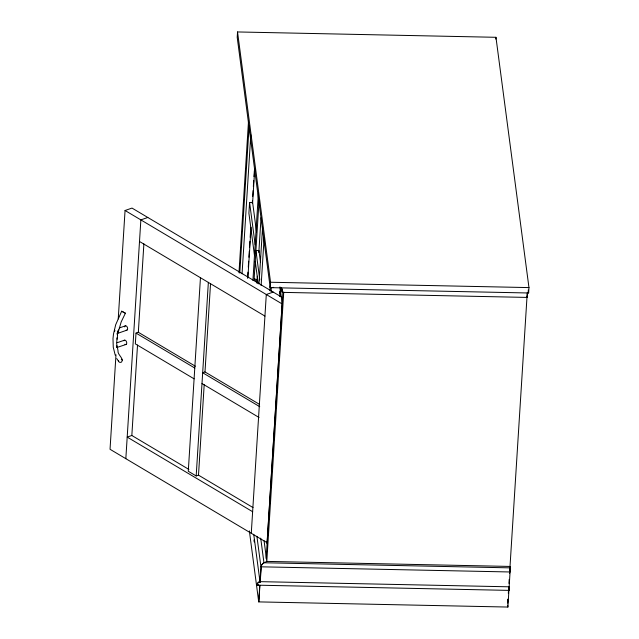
<?xml version="1.0" encoding="UTF-8"?>
<svg xmlns="http://www.w3.org/2000/svg" width="639" height="639" viewBox="0 0 639 639"><rect width="100%" height="100%" fill="white"/><g stroke="black" fill="none" stroke-linecap="round" stroke-linejoin="round"><path stroke-width="0.96" d="M115.236 355.22L113.255 347.233L112.991 338.654L113.478 334.117L115.699 324.708L121.69 311.201L125.404 313.214L121.194 321.88L117.919 333.207L117.328 333.215M125.404 313.246L121.69 311.233M114.613 331.01L114.661 330.259L114.629 330.667M259.905 585.332L258.867 601.898L507.893 607.05L510.162 570.435L509.898 566.434L266.95 561.401L263.955 562.807L260.704 538.126M118.574 360.708C118.295 362.321 120.539 362.856 121.594 361.993C124.389 358.583 117.201 354.717 117.999 350.667L116.649 343.518M115.978 354.757L110.036 449.281L267.078 542.695L282.103 303.908L125.06 210.495L118.231 318.941M116.729 342.823L117.049 337.847M117.233 334.86L117.36 332.871M125.835 458.682L140.86 219.888L147.817 217.484M195.39 366.227L138.328 332.28L136.011 333.087L135.332 343.878L194.096 378.839M188.896 469.433L131.834 435.486L137.521 345.06M138.328 332.28L143.887 243.842M200.462 277.622L188.281 471.247L196.181 475.951L198.497 475.144L253.012 507.566M196.181 475.951L208.362 282.318M198.497 475.144L204.192 384.718M259.506 404.367L204.991 371.938L210.558 283.5M237.54 31.95L237.205 37.35L270.209 287.638L528.629 292.989L528.964 287.59L495.952 37.302L237.54 31.95L270.553 282.246L270.209 287.638M238.978 272.733L248.539 120.715M239.785 273.029L249.154 125.755M242.053 273.804L250.8 134.789M256.519 232.021L252.629 202.499L249.585 202.443L248.906 213.234L254.49 255.544M247.589 278.125L247.972 272.158M248.283 267.182L248.659 261.207M248.906 257.229L249.282 251.255M249.529 247.277L249.913 241.302M250.161 237.325L250.536 231.358M252.285 203.49L252.477 200.51M252.724 196.524L253.1 190.558M253.356 186.572L253.731 180.605M253.979 176.62L254.354 170.653M247.884 277.885L251.071 227.204M252.629 202.499L254.753 168.72M252.924 280.385L258.42 193.074M254.114 279.115L259.107 199.759M256.902 283.157L257.341 276.2M258.835 252.461L261.024 217.707M259.027 283.684L262.581 227.077M261.119 285.577L264.123 237.82M251.271 533.293L266.295 294.507L273.252 292.095M269.93 290.737L270.241 285.769M271.048 291.464L271.303 287.486M259.769 585.38L258.723 601.938L249.354 530.889M259.953 582.456L260.936 566.865L262.03 564.517M260.089 582.409L261.543 565.291M279.858 296.624L280.361 288.668M266.151 558.462L282.925 291.887M283.74 292.183L266.798 561.449L264.075 540.706M495.84 39.099L495.952 37.302M507.709 601.227L507.837 599.238M509.587 571.402L509.898 566.434M507.701 603.248L507.949 599.278M508.324 593.311L508.508 590.332M508.948 583.375L509.203 579.405M509.571 573.439L527.263 292.758M509.219 586.81L509.203 590.388L509.219 586.81L260.161 581.65C258.875 581.778 255.999 584.134 257.868 585.188L509.203 590.388M528.445 291.576L528.309 292.598A10.679 0.855 -88.8 0 0 528.11 291.815M280.305 287.294L281.607 288.668L282.294 292.358L527.111 297.423L527.231 295.681A10.679 0.855 -88.8 0 1 527.662 292.414M118.527 329.9L118.319 331.058M117.137 339.189L117.592 334.916M279.555 293.844L279.594 291.632M114.661 330.259L114.669 331.473M116.985 346.25L117.041 346.849M261.886 564.556L262.645 563.806M117.991 331.889L117.864 332.552M262.509 563.846L263.348 563.207M263.212 563.247L264.091 562.759L510.09 567.855M272.965 287.702L273.668 287.326M258.388 585.052C255.464 585.604 258.276 581.346 259.985 581.674L253.739 534.316M258.563 585.028L257.868 585.188M125.06 210.495L132.017 208.082L281.567 297.039M119.261 327.975L125.324 325.874M117.84 333.302L126.945 330.147M117.089 342.744L124.421 340.204M117.225 347.384L126.043 344.477M204.991 371.938L202.675 372.745L259.738 406.684M131.834 435.486L127.193 437.092L252.629 511.711M270.553 282.246L528.964 287.59M261.071 566.817L510.106 571.977M121.322 359.262L122.321 360.061M139.502 241.478L264.937 316.089M136.011 333.087L194.775 368.04M201.996 383.536L259.059 417.483M279.826 287.031L281.288 288.229L282.142 290.026L282.326 292.311L281.807 288.357M116.777 358.583L118.662 361.522M528.237 290.018L528.629 292.989M527.015 296.68L527.111 297.423M507.646 605.157L507.893 607.05M280.066 287.67L282.15 303.501M260.512 262.309L258.955 250.496L255.919 250.44L259.809 279.954M249.585 202.443L255.169 244.745M255.241 261.231L258.22 283.86M266.822 541.696L267.086 543.677M256.902 536.273L260.936 566.865M253.963 539.971L254.226 541.944M126.21 330.131A2.284 1.358 70.9 0 0 127.584 329.125A2.284 1.358 70.9 0 0 126.81 326.457L126.442 326.106A2.284 1.358 70.9 0 0 124.677 326.888M117.328 330.938A2.284 1.358 70.9 0 1 117.193 333.414M123.902 340.763A2.284 1.358 70.9 0 1 125.787 340.659A2.284 1.358 70.9 0 1 126.658 343.622A2.284 1.358 70.9 0 1 124.924 344.237M116.594 345.843A2.284 1.358 70.9 0 1 116.506 347.392M254.378 278.963C256.582 284.69 259.466 279.059 254.378 278.963"/></g></svg>
